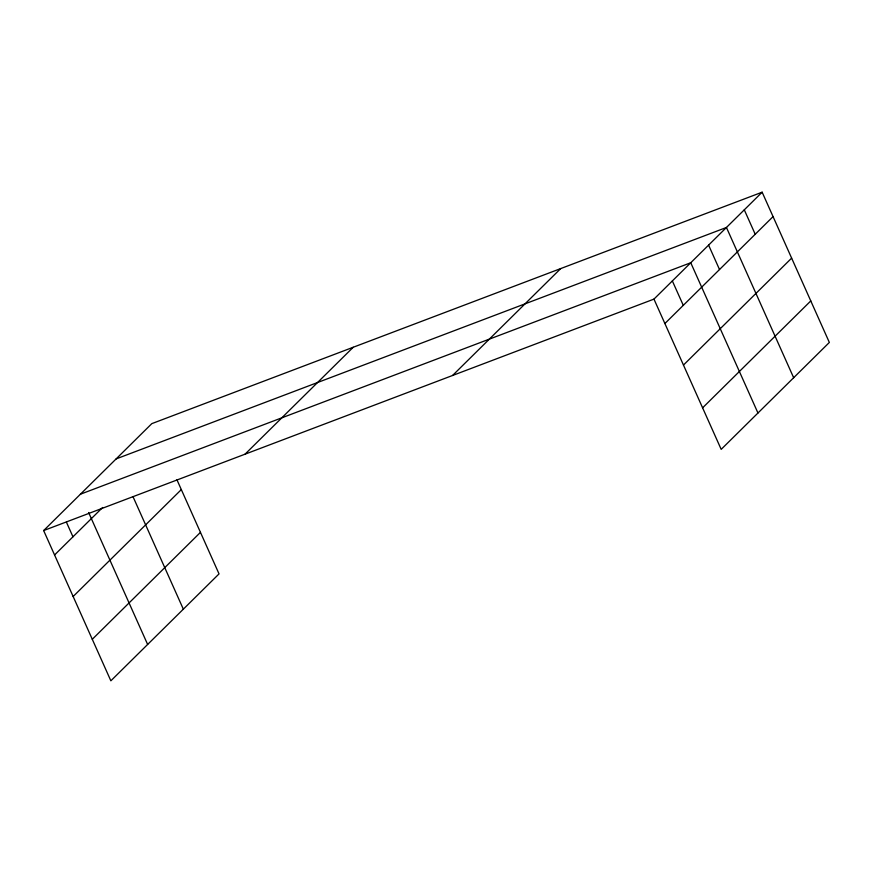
<?xml version="1.0" encoding="UTF-8"?>
<svg xmlns="http://www.w3.org/2000/svg" width="873" height="873" viewBox="0 0 873 873"><rect width="100%" height="100%" fill="white"/><g stroke="black" fill="none" stroke-linecap="round" stroke-linejoin="round"><path stroke-width="1.31" d="M176.946 479.812L219.036 573.888L110.86 680.809L43.65 530.555L151.815 423.634L762.14 192.191L829.35 342.445L721.185 449.366L653.964 299.112L762.14 192.191M54.573 554.977L102.621 507.486M73.146 596.499L181.322 489.578M245.051 454.178L353.227 347.258M92.287 639.287L200.452 532.366M452.563 375.488L560.728 268.568M664.888 323.534L773.063 216.613M683.472 365.056L791.636 258.135M702.601 407.844L810.777 300.923M116.12 458.914L726.445 227.471L793.655 377.725M80.425 494.205L690.75 262.751L757.96 413.016M43.65 530.555L653.964 299.112M744.287 209.826L755.21 234.248M708.592 245.117L719.516 269.539M672.352 280.931L683.286 305.354M133.056 496.77L183.341 609.179M88.62 512.516L147.635 644.46M66.413 522.152L72.961 536.797"/></g></svg>
